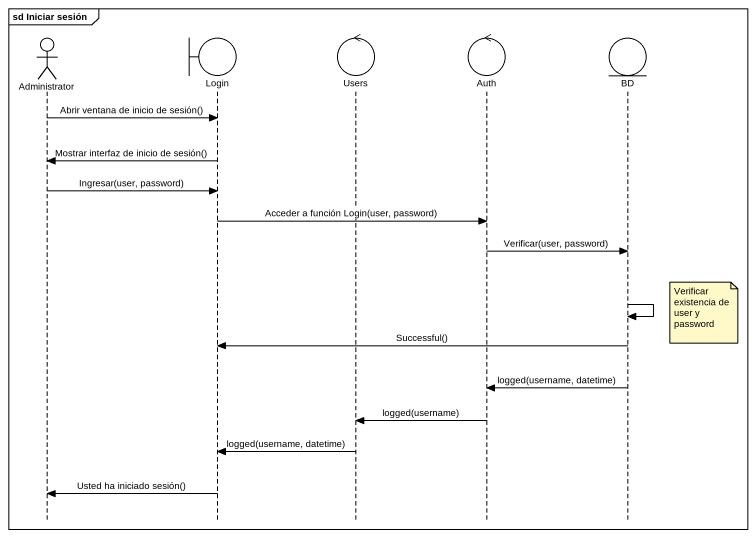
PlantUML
@startuml
mainframe sd Iniciar sesión
hide footbox
actor Administrator
boundary Login
control Users
control Auth
entity BD

Administrator -> Login : Abrir ventana de inicio de sesión()
Login -> Administrator : Mostrar interfaz de inicio de sesión()
Administrator -> Login : Ingresar(user, password)
Login -> Auth : Acceder a función Login(user, password)
Auth -> BD : Verificar(user, password)
BD -> BD
note right of BD : Verificar existencia de user y password
BD -> Login : Successful()
BD -> Auth : logged(username, datetime)
Auth -> Users : logged(username)
Users -> Login : logged(username, datetime)
Login -> Administrator : Usted ha iniciado sesión()
@enduml
